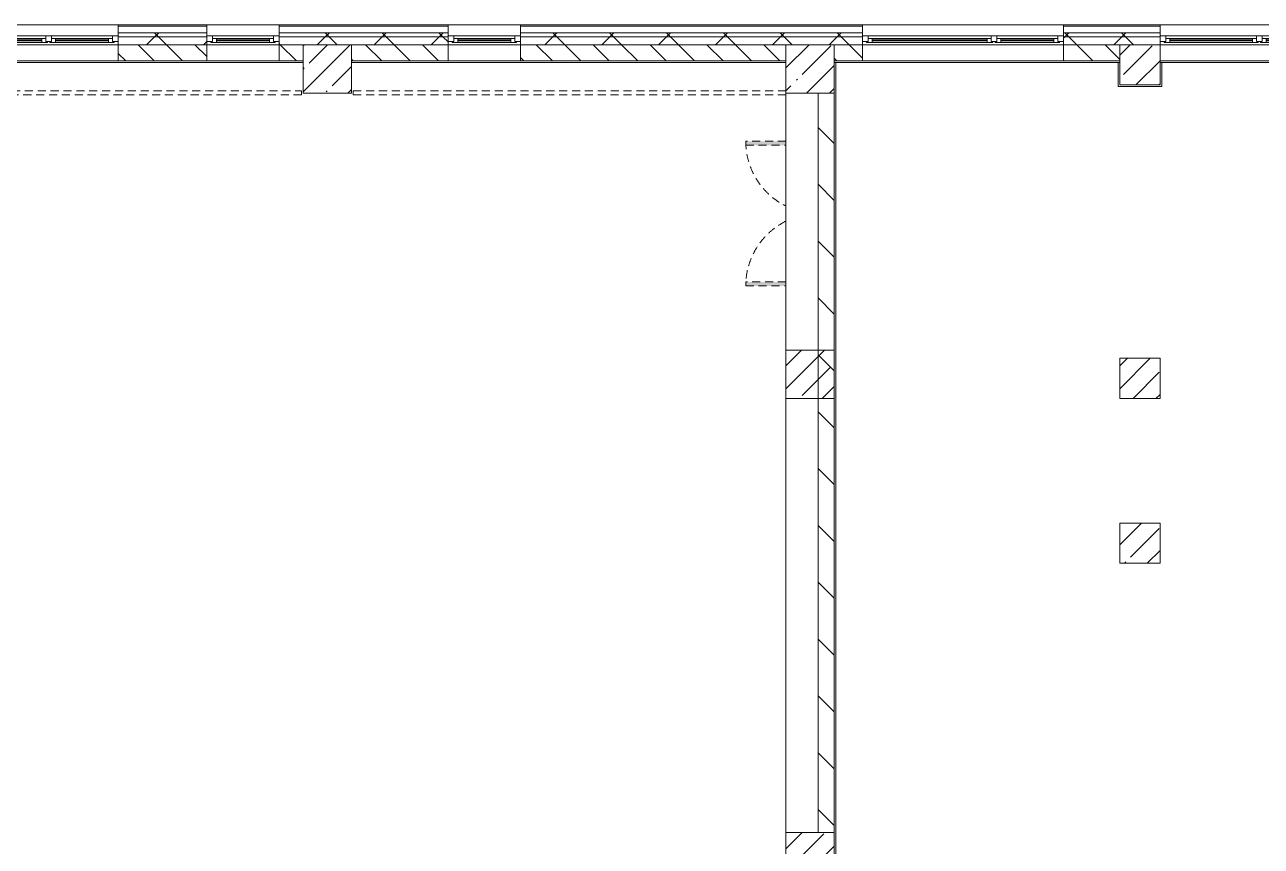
# Model space of a CAD drawing. Header units: millimetres. Extents: x -5524 to 188159, y -8553 to 29000.
# Drawn here: x 117847 to 133217, y 17129 to 27350 of the extents above; entities that cross this region are included whole.
import ezdxf

# ---------------------------------------------------------------- set-up
doc = ezdxf.new("R2010")
doc.units = ezdxf.units.MM
doc.linetypes.add('200_ШТРИХ__ш1_п0_6_', pattern=[160, 100, -60])
for name, color, linetype, lineweight in [('A-DETL-MBND-1', 7, '200_ШТРИХ__ш1_п0_6_', 9), ('A-GLAZ-2', 7, 'Continuous', 5), ('A-WALL', 7, 'Continuous', 9), ('A-WALL-7', 7, 'Continuous', 5), ('I-WALL-2', 7, 'Continuous', 5), ('S-COLS-2', 7, 'Continuous', 5)]:
    doc.layers.add(name, color=color, linetype=linetype, lineweight=lineweight)
doc.layers.add('A-FLOR-2', color=7, linetype='Continuous', lineweight=5, true_color=0xaaaaaa)
pattern_1 = [(45, (61148.7, 0), (-285.1231, 285.1231), []), (45, (61433.8, 0), (-285.1231, 285.1231), [504.031, -100.806, 16.764, -84.042])]
pattern_2 = [(45, (61148.7, 0), (-353.5534, 353.5534), []), (135, (61148.7, 0), (-353.5534, -353.5534), [])]

# ---------------------------------------------------------------- blocks, each defined once
blk = doc.blocks.new('BSC_Колонна _Прямоугольная - 600х600-V68-3_7_1_птичка')
at = {"layer": 'S-COLS-2'}
h = blk.add_hatch(dxfattribs=at)
h.set_pattern_fill('FP_56', color=256, style=0, pattern_type=2)
h.set_pattern_definition([(45, (-66460, -17000), (-285.1231, 285.1231), []), (45, (-66174.88, -17000), (-285.1231, 285.1231), [504.031, -100.806, 16.764, -84.042])])
h.paths.add_polyline_path([(-300, -300), (300, -300), (300, 300), (-300, 300)])
for p, q in [((300, 300), (-300, 300)), ((-300, 300), (-300, -300)), ((300, -300), (300, 300)), ((-300, -300), (300, -300))]:
    blk.add_line(p, q, dxfattribs=at)
blk = doc.blocks.new('BSC_Колонна _Прямоугольная - 500х500-V87-3_7_1_птичка')
at = {"layer": 'S-COLS-2'}
h = blk.add_hatch(dxfattribs=at)
h.set_pattern_fill('FP_77', color=256, style=0, pattern_type=2)
h.set_pattern_definition([(45, (-70560, -22950), (-285.1231, 285.1231), []), (45, (-70274.88, -22950), (-285.1231, 285.1231), [504.031, -100.806, 16.764, -84.042])])
h.paths.add_polyline_path([(-250, -250), (250, -250), (250, 250), (-250, 250)])
for p, q in [((250, 250), (-250, 250)), ((-250, 250), (-250, -250)), ((250, -250), (250, 250)), ((-250, -250), (250, -250))]:
    blk.add_line(p, q, dxfattribs=at)
blk = doc.blocks.new('120_Окно_СКБ_2Ст - 120_Окно_СКБ_2Ст 3100х2500 _мал_створка слева_ 2-19089248-3_7_1_птичка')
at = {"layer": 'A-GLAZ-2'}
for p, q in [((-1550, -75), (-1550, -5)), ((-1550, -5), (-1480, -5)), ((1550, -5), (-1550, -5)), ((-1480, -75), (-1550, -75)), ((-1550, -75), (-1500, -75)), ((-1480, -75), (-1500, -75)), ((-1500, -75), (-1500, -85)), ((-1500, -85), (670, -85)), ((670, -85), (-1500, -85)), ((-1480, -5), (-1480, -75)), ((650, -35), (-1480, -35)), ((-1480, -35), (-1480, -75)), ((-1430, -85), (-1430, -35)), ((-1430, -55), (600, -55)), ((600, -65), (-1430, -65)), ((600, -85), (600, -35)), ((650, -75), (650, -5)), ((650, -5), (720, -5)), ((650, -75), (650, -35)), ((720, -75), (650, -75)), ((670, -75), (650, -75)), ((670, -75), (700, -75)), ((670, -85), (670, -75)), ((720, -75), (700, -75)), ((700, -75), (700, -85)), ((700, -85), (1500, -85)), ((1500, -85), (700, -85)), ((720, -5), (720, -75)), ((1480, -35), (720, -35)), ((720, -35), (720, -75)), ((770, -85), (770, -35)), ((770, -55), (1430, -55)), ((1430, -65), (770, -65)), ((1430, -85), (1430, -35)), ((1480, -75), (1480, -5)), ((1480, -5), (1550, -5)), ((1480, -75), (1480, -35)), ((1550, -75), (1480, -75)), ((1500, -75), (1480, -75)), ((1500, -75), (1550, -75)), ((1500, -85), (1500, -75)), ((1550, -5), (1550, -75))]:
    blk.add_line(p, q, dxfattribs=at)
blk = doc.blocks.new('110_Дверь_СКБ_2Ст - Д-10 1800x2100h_Актовый зал EI30-32403870-3_7_1_птичка')
at = {"layer": 'A-DETL-MBND-1'}
for points in [[(-887.5, 500), (-837.5, 500), (-837.5, 1000), (-887.5, 1000)], [(862.5, 1000), (862.5, 500), (912.5, 500), (912.5, 1000)]]:
    blk.add_hatch(color=256, dxfattribs=at).paths.add_polyline_path(points)
for p, q in [((-887.5, 1000), (-887.5, 500)), ((-837.5, 1000), (-887.5, 1000)), ((-837.5, 500), (-837.5, 1000)), ((912.5, 1000), (862.5, 1000)), ((862.5, 1000), (862.5, 500)), ((912.5, 500), (912.5, 1000))]:
    blk.add_line(p, q, dxfattribs=at)
for centre, start, end in [((-887.5, 100), 26.74452, 90), ((912.5, 100), 90, 153.25548)]:
    blk.add_arc(centre, 900, start, end, dxfattribs=at)
blk = doc.blocks.new('BSC_Колонна _Прямоугольная - 500х500-V130-3_7_1_птичка')
at = {"layer": 'S-COLS-2'}
h = blk.add_hatch(dxfattribs=at)
h.set_pattern_fill('FP_105', color=256, style=0, pattern_type=2)
h.set_pattern_definition([(45, (-70560, -20900), (-285.1231, 285.1231), []), (45, (-70274.88, -20900), (-285.1231, 285.1231), [504.031, -100.806, 16.764, -84.042])])
h.paths.add_polyline_path([(-250, -250), (250, -250), (250, 250), (-250, 250)])
for p, q in [((250, 250), (-250, 250)), ((-250, 250), (-250, -250)), ((250, -250), (250, 250)), ((-250, -250), (250, -250))]:
    blk.add_line(p, q, dxfattribs=at)
blk = doc.blocks.new('120_Окно_СКБ_1Ст - 120_Окно_СКБ_1Ст 900х2500_h_-19906774-3_7_1_птичка')
at = {"layer": 'A-GLAZ-2'}
for p, q in [((-450, -75), (-450, -5)), ((-450, -5), (-380, -5)), ((450, -5), (-450, -5)), ((-380, -75), (-450, -75)), ((-450, -75), (-400, -75)), ((-380, -75), (-400, -75)), ((-400, -75), (-400, -85)), ((-400, -85), (400, -85)), ((400, -85), (-400, -85)), ((-380, -5), (-380, -75)), ((380, -35), (-380, -35)), ((-380, -35), (-380, -75)), ((-330, -85), (-330, -35)), ((-330, -55), (330, -55)), ((330, -65), (-330, -65)), ((330, -85), (330, -35)), ((380, -75), (380, -5)), ((380, -5), (450, -5)), ((380, -75), (380, -35)), ((450, -75), (380, -75)), ((400, -75), (380, -75)), ((400, -75), (450, -75)), ((400, -85), (400, -75)), ((450, -5), (450, -75))]:
    blk.add_line(p, q, dxfattribs=at)
blk = doc.blocks.new('120_Окно_СКБ_2Ст - 120_Окно_СКБ_2Ст 2500х2500 _мал створка справа_-23206729-3_7_1_птичка')
at = {"layer": 'A-GLAZ-2'}
for p, q in [((-1250, -75), (-1250, -5)), ((-1250, -5), (-1180, -5)), ((1250, -5), (-1250, -5)), ((-1180, -75), (-1250, -75)), ((-1250, -75), (-1200, -75)), ((-1180, -75), (-1200, -75)), ((-1200, -75), (-1200, -85)), ((-1200, -85), (370, -85)), ((370, -85), (-1200, -85)), ((-1180, -5), (-1180, -75)), ((350, -35), (-1180, -35)), ((-1180, -35), (-1180, -75)), ((-1130, -85), (-1130, -35)), ((-1130, -55), (300, -55)), ((300, -65), (-1130, -65)), ((300, -85), (300, -35)), ((350, -75), (350, -5)), ((350, -5), (420, -5)), ((350, -75), (350, -35)), ((420, -75), (350, -75)), ((370, -75), (350, -75)), ((370, -75), (400, -75)), ((370, -85), (370, -75)), ((420, -75), (400, -75)), ((400, -75), (400, -85)), ((400, -85), (1200, -85)), ((1200, -85), (400, -85)), ((420, -5), (420, -75)), ((1180, -35), (420, -35)), ((420, -35), (420, -75)), ((470, -85), (470, -35)), ((470, -55), (1130, -55)), ((1130, -65), (470, -65)), ((1130, -85), (1130, -35)), ((1180, -75), (1180, -5)), ((1180, -5), (1250, -5)), ((1180, -75), (1180, -35)), ((1250, -75), (1180, -75)), ((1200, -75), (1180, -75)), ((1200, -75), (1250, -75)), ((1200, -85), (1200, -75)), ((1250, -5), (1250, -75))]:
    blk.add_line(p, q, dxfattribs=at)
blk = doc.blocks.new('120_Окно_СКБ_2Ст - 120_Окно_СКБ_2Ст 2100х2400 _мал створка справа_-19092174-3_7_1_птичка')
at = {"layer": 'A-GLAZ-2'}
for p, q in [((-1050, -75), (-1050, -5)), ((-1050, -5), (-980, -5)), ((1050, -5), (-1050, -5)), ((-980, -75), (-1050, -75)), ((-1050, -75), (-1000, -75)), ((-980, -75), (-1000, -75)), ((-1000, -75), (-1000, -85)), ((-1000, -85), (170, -85)), ((170, -85), (-1000, -85)), ((-980, -5), (-980, -75)), ((150, -35), (-980, -35)), ((-980, -35), (-980, -75)), ((-930, -85), (-930, -35)), ((-930, -55), (100, -55)), ((100, -65), (-930, -65)), ((100, -85), (100, -35)), ((150, -75), (150, -5)), ((150, -5), (220, -5)), ((150, -75), (150, -35)), ((220, -75), (150, -75)), ((170, -75), (150, -75)), ((170, -75), (200, -75)), ((170, -85), (170, -75)), ((220, -75), (200, -75)), ((200, -75), (200, -85)), ((200, -85), (1000, -85)), ((1000, -85), (200, -85)), ((220, -5), (220, -75)), ((980, -35), (220, -35)), ((220, -35), (220, -75)), ((270, -85), (270, -35)), ((270, -55), (930, -55)), ((930, -65), (270, -65)), ((930, -85), (930, -35)), ((980, -75), (980, -5)), ((980, -5), (1050, -5)), ((980, -75), (980, -35)), ((1050, -75), (980, -75)), ((1000, -75), (980, -75)), ((1000, -75), (1050, -75)), ((1000, -85), (1000, -75)), ((1050, -5), (1050, -75))]:
    blk.add_line(p, q, dxfattribs=at)

msp = doc.modelspace()

# ---------------------------------------------------------------- hatches: boundary and pattern name
at = {"layer": 'A-WALL-7'}
h = msp.add_hatch(dxfattribs=at)
h.set_pattern_fill('FP_61', color=256, style=0, pattern_type=2)
h.set_pattern_definition(pattern_2)
h.paths.add_polyline_path([(154308.7, 27200), (154358.7, 27200), (154358.7, 27250), (141498.7, 27250), (141498.7, 27200), (153441.3, 27200)])
h.paths.add_polyline_path([(137498.7, 27200), (138398.7, 27200), (138398.7, 27250), (137498.7, 27250)])
h.paths.add_polyline_path([(131958.7, 27200), (131958.7, 27250), (130758.7, 27250), (130758.7, 27200), (131068.4, 27200)])
h.paths.add_polyline_path([(127339.6, 27200), (128258.7, 27200), (128258.7, 27250), (124008.7, 27250), (124008.7, 27200), (125475.2, 27200)])
h.paths.add_polyline_path([(134058.7, 27200), (135398.7, 27200), (135398.7, 27250), (134058.7, 27250)])
h.paths.add_polyline_path([(122678.6, 27200), (123108.7, 27200), (123108.7, 27250), (121008.7, 27250), (121008.7, 27200), (121746.4, 27200)])
h.paths.add_polyline_path([(119882, 27200), (120108.7, 27200), (120108.7, 27250), (119008.7, 27250), (119008.7, 27200)])
h.paths.add_polyline_path([(115221, 27200), (115908.7, 27200), (115908.7, 27250), (114408.7, 27250), (114408.7, 27200)])
h.paths.add_polyline_path([(111492.2, 27200), (111908.7, 27200), (111908.7, 27250), (110809, 27250), (110809, 27200)])
h.paths.add_polyline_path([(109627.7, 27200), (109909, 27200), (109909, 27250), (108808.7, 27250), (108808.7, 27200)])
h.paths.add_polyline_path([(103208.7, 27200), (105708.7, 27200), (105708.7, 27250), (103208.7, 27250)])
h = msp.add_hatch(dxfattribs=at)
h.set_pattern_fill('FP_61', color=256, style=0, pattern_type=2)
h.set_pattern_definition(pattern_2)
h.paths.add_polyline_path([(154208.7, 27100), (154308.7, 27100), (154308.7, 27200), (141498.7, 27200), (141498.7, 27100), (153441.3, 27100)])
h.paths.add_polyline_path([(131958.7, 27100), (131958.7, 27200), (130758.7, 27200), (130758.7, 27100), (131068.4, 27100)])
h.paths.add_polyline_path([(135398.7, 27100), (135398.7, 27200), (134058.7, 27200), (134058.7, 27100), (134797.3, 27100)])
h.paths.add_polyline_path([(137498.7, 27100), (138398.7, 27100), (138398.7, 27200), (137498.7, 27200)])
h.paths.add_polyline_path([(128258.7, 27100), (128258.7, 27200), (124008.7, 27200), (124008.7, 27100), (127339.6, 27100)])
h.paths.add_polyline_path([(121008.7, 27100), (123108.7, 27100), (123108.7, 27200), (121008.7, 27200)])
h.paths.add_polyline_path([(120108.7, 27100), (120108.7, 27200), (119008.7, 27200), (119008.7, 27100), (119882, 27100)])
h.paths.add_polyline_path([(115221, 27100), (115908.7, 27100), (115908.7, 27200), (114408.7, 27200), (114408.7, 27100)])
h.paths.add_polyline_path([(111492.2, 27100), (111908.7, 27100), (111908.7, 27200), (110809, 27200), (110809, 27100)])
h.paths.add_polyline_path([(109627.7, 27100), (109909, 27100), (109909, 27200), (108808.7, 27200), (108808.7, 27100)])
h.paths.add_polyline_path([(104966.7, 27100), (105708.7, 27100), (105708.7, 27200), (103308.7, 27200), (103308.7, 27100), (103908.7, 27100)])
h = msp.add_hatch(dxfattribs=at)
h.set_pattern_fill('FP_59', color=256, style=0, pattern_type=2)
h.set_pattern_definition([(135, (61148.7, 0), (-176.7767, -176.7767), [])])
h.paths.add_polyline_path([(143187.1, 26900), (145348.7, 26900), (145348.7, 27100), (142298.7, 27100), (142298.7, 26900)])
h.paths.add_polyline_path([(141788.8, 26900), (141798.7, 26900), (141798.7, 27100), (141498.7, 27100), (141498.7, 26900)])
h.paths.add_polyline_path([(127308.7, 26900), (127308.7, 27100), (124008.7, 27100), (124008.7, 26900), (125475.2, 26900)])
h.paths.add_polyline_path([(130758.7, 26900), (131458.7, 26900), (131458.7, 27100), (130758.7, 27100)])
h.paths.add_polyline_path([(128258.7, 26900), (128258.7, 27100), (127908.7, 27100), (127908.7, 26900)])
h.paths.add_polyline_path([(134058.7, 26900), (134688.7, 26900), (134688.7, 27100), (134058.7, 27100)])
h.paths.add_polyline_path([(135188.7, 26900), (135398.7, 26900), (135398.7, 27100), (135188.7, 27100)])
h.paths.add_polyline_path([(137898.7, 26900), (137898.7, 27100), (137498.7, 27100), (137498.7, 26900), (137593.9, 26900)])
h.paths.add_polyline_path([(121008.7, 26900), (121308.7, 26900), (121308.7, 27100), (121008.7, 27100)])
h.paths.add_polyline_path([(119008.7, 26900), (120108.7, 26900), (120108.7, 27100), (119008.7, 27100)])
h.paths.add_polyline_path([(115308.7, 26900), (115308.7, 27100), (114408.7, 27100), (114408.7, 26900), (115221, 26900)])
h.paths.add_polyline_path([(121908.7, 26900), (123108.7, 26900), (123108.7, 27100), (121908.7, 27100)])
h.paths.add_polyline_path([(110809, 26900), (111908.7, 26900), (111908.7, 27100), (110809, 27100)])
h.paths.add_polyline_path([(109308.7, 26900), (109308.7, 27100), (108808.7, 27100), (108808.7, 26900)])
h.paths.add_polyline_path([(105708.7, 26900), (105708.7, 27100), (103908.7, 27100), (103908.7, 26900), (104966.7, 26900)])
at = {"layer": 'I-WALL-2'}
h = msp.add_hatch(dxfattribs=at)
h.set_pattern_fill('FP_60', color=256, style=0, pattern_type=2)
h.set_pattern_definition([(135, (61148.7, 0), (-353.5534, -353.5534), [])])
h.paths.add_polyline_path([(127708.7, 12320), (127908.7, 12320), (127908.7, 16700), (127708.7, 16700), (127708.7, 13534.8)])
h.paths.add_polyline_path([(127708.7, 17300), (127908.7, 17300), (127908.7, 26500), (127708.7, 26500), (127708.7, 20476.2)])
at = {"layer": 'S-COLS-2'}
h = msp.add_hatch(dxfattribs=at)
h.set_pattern_fill('FP_57', color=256, style=0, pattern_type=2)
h.set_pattern_definition(pattern_1)
h.paths.add_polyline_path([(121908.7, 26500), (121908.7, 27100), (121308.7, 27100), (121308.7, 26500), (121746.4, 26500)])
h = msp.add_hatch(dxfattribs=at)
h.set_pattern_fill('FP_57', color=256, style=0, pattern_type=2)
h.set_pattern_definition(pattern_1)
h.paths.add_polyline_path([(127708.7, 26500), (127908.7, 26500), (127908.7, 27100), (127308.7, 27100), (127308.7, 26500), (127339.6, 26500)])
h = msp.add_hatch(dxfattribs=at)
h.set_pattern_fill('FP_57', color=256, style=0, pattern_type=2)
h.set_pattern_definition(pattern_1)
h.paths.add_polyline_path([(131458.7, 26600), (131958.7, 26600), (131958.7, 27100), (131458.7, 27100), (131458.7, 26839.2)])
h = msp.add_hatch(dxfattribs=at)
h.set_pattern_fill('FP_57', color=256, style=0, pattern_type=2)
h.set_pattern_definition(pattern_1)
h.paths.add_polyline_path([(127908.7, 22700), (127908.7, 23300), (127308.7, 23300), (127308.7, 22700)])

# ---------------------------------------------------------------- linework, layer by layer
at = {"layer": 'A-DETL-MBND-1'}
for p, q in [((115928.7, 26529), (121288.7, 26529)), ((121288.7, 26479), (115928.7, 26479)), ((121288.7, 26479), (121288.7, 26529)), ((121929.7, 26529), (121929.7, 26479)), ((121929.7, 26529), (127308.7, 26529)), ((127308.7, 26479), (121929.7, 26479))]:
    msp.add_line(p, q, dxfattribs=at)
at = {"layer": 'A-FLOR-2'}
for p, q in [((127928.7, 26880), (127928.7, 13620)), ((131438.7, 26580), (131438.7, 26880)), ((131978.7, 26880), (131978.7, 26580)), ((127308.7, 26500), (127308.7, 23300)), ((131978.7, 26580), (131438.7, 26580)), ((127308.7, 22700), (127308.7, 17300))]:
    msp.add_line(p, q, dxfattribs=at)
at = {"layer": 'A-WALL'}
for p, q in [((120108.7, 27330), (119008.7, 27330)), ((120108.7, 27250), (119008.7, 27250)), ((123108.7, 27330), (121008.7, 27330)), ((123108.7, 27250), (121008.7, 27250)), ((128258.7, 27330), (124008.7, 27330)), ((128258.7, 27250), (124008.7, 27250)), ((131958.7, 27330), (130758.7, 27330)), ((131958.7, 27250), (130758.7, 27250)), ((120108.7, 27200), (119008.7, 27200)), ((123108.7, 27200), (121008.7, 27200)), ((128258.7, 27200), (124008.7, 27200)), ((131958.7, 27200), (130758.7, 27200))]:
    msp.add_line(p, q, dxfattribs=at)
at = {"layer": 'A-WALL-7'}
for p, q in [((130758.7, 27350), (103078.7, 27350)), ((119008.7, 27350), (119008.7, 26900)), ((120108.7, 26900), (120108.7, 27350)), ((121008.7, 27350), (121008.7, 26900)), ((123108.7, 26900), (123108.7, 27350)), ((124008.7, 27350), (124008.7, 26900)), ((128258.7, 26900), (128258.7, 27350)), ((130758.7, 27350), (130758.7, 26900)), ((154458.7, 27350), (130758.7, 27350)), ((131958.7, 27100), (131958.7, 27350)), ((153958.7, 27100), (103908.7, 27100)), ((121308.7, 26900), (121308.7, 27100)), ((121908.7, 27100), (121908.7, 26900)), ((127308.7, 26900), (127308.7, 27100)), ((127908.7, 27100), (127908.7, 26900)), ((131458.7, 26900), (131458.7, 27100)), ((119008.7, 26900), (120108.7, 26900)), ((121008.7, 26900), (121308.7, 26900)), ((121908.7, 26900), (123108.7, 26900)), ((124008.7, 26900), (127308.7, 26900)), ((127908.7, 26900), (128258.7, 26900)), ((130758.7, 26900), (131458.7, 26900))]:
    msp.add_line(p, q, dxfattribs=at)
at = {"layer": 'I-WALL-2'}
for p, q in [((115908.7, 27100), (119008.7, 27100)), ((120108.7, 27100), (121008.7, 27100)), ((123108.7, 27100), (124008.7, 27100)), ((128258.7, 27100), (130758.7, 27100)), ((131958.7, 27100), (134058.7, 27100)), ((119008.7, 26900), (115908.7, 26900)), ((121008.7, 26900), (120108.7, 26900)), ((124008.7, 26900), (123108.7, 26900)), ((130758.7, 26900), (128258.7, 26900)), ((134058.7, 26900), (131958.7, 26900)), ((121308.7, 26880), (115908.7, 26880)), ((127308.7, 26880), (121908.7, 26880)), ((131458.7, 26880), (127908.7, 26880)), ((134688.7, 26880), (131958.7, 26880)), ((127708.7, 26500), (127708.7, 17300)), ((127908.7, 26500), (127708.7, 26500)), ((127908.7, 17300), (127908.7, 26500))]:
    msp.add_line(p, q, dxfattribs=at)
at = {"layer": 'S-COLS-2'}
for p, q in [((121908.7, 27100), (121308.7, 27100)), ((121308.7, 27100), (121308.7, 26900)), ((121908.7, 26900), (121908.7, 27100)), ((127908.7, 27100), (127308.7, 27100)), ((127308.7, 27100), (127308.7, 26900)), ((127908.7, 26900), (127908.7, 27100)), ((131958.7, 27100), (131458.7, 27100)), ((131458.7, 27100), (131458.7, 26900)), ((131958.7, 26600), (131958.7, 27100)), ((121308.7, 26900), (121308.7, 26500)), ((121908.7, 26500), (121908.7, 26900)), ((127308.7, 26900), (127308.7, 26500)), ((127908.7, 26500), (127908.7, 26900)), ((131458.7, 26900), (131458.7, 26600)), ((131458.7, 26600), (131958.7, 26600)), ((121308.7, 26500), (121908.7, 26500)), ((127308.7, 26500), (127708.7, 26500)), ((127708.7, 26500), (127908.7, 26500)), ((127908.7, 23300), (127308.7, 23300)), ((127308.7, 23300), (127308.7, 22700)), ((127908.7, 22700), (127908.7, 23300)), ((127308.7, 22700), (127908.7, 22700))]:
    msp.add_line(p, q, dxfattribs=at)

# ---------------------------------------------------------------- block references
at = {"layer": 'A-DETL-MBND-1', "rotation": 89.9999999999999}
msp.add_blockref('110_Дверь_СКБ_2Ст - Д-10 1800x2100h_Актовый зал EI30-32403870-3_7_1_птичка', (127808.7, 24987.5), dxfattribs=at)
at = {"layer": 'A-GLAZ-2'}
for name, p in [('120_Окно_СКБ_2Ст - 120_Окно_СКБ_2Ст 3100х2500 _мал_створка слева_ 2-19089248-3_7_1_птичка', (117458.7, 27215)), ('120_Окно_СКБ_1Ст - 120_Окно_СКБ_1Ст 900х2500_h_-19906774-3_7_1_птичка', (120558.7, 27215)), ('120_Окно_СКБ_1Ст - 120_Окно_СКБ_1Ст 900х2500_h_-19906774-3_7_1_птичка', (123558.7, 27215)), ('120_Окно_СКБ_2Ст - 120_Окно_СКБ_2Ст 2500х2500 _мал створка справа_-23206729-3_7_1_птичка', (129508.7, 27215)), ('120_Окно_СКБ_2Ст - 120_Окно_СКБ_2Ст 2100х2400 _мал створка справа_-19092174-3_7_1_птичка', (133008.7, 27215))]:
    msp.add_blockref(name, p, dxfattribs=at)
at = {"layer": 'S-COLS-2'}
for name, p in [('BSC_Колонна _Прямоугольная - 500х500-V87-3_7_1_птичка', (131708.7, 22950)), ('BSC_Колонна _Прямоугольная - 500х500-V130-3_7_1_птичка', (131708.7, 20900)), ('BSC_Колонна _Прямоугольная - 600х600-V68-3_7_1_птичка', (127608.7, 17000))]:
    msp.add_blockref(name, p, dxfattribs=at)

doc.saveas('drawing.dxf')
